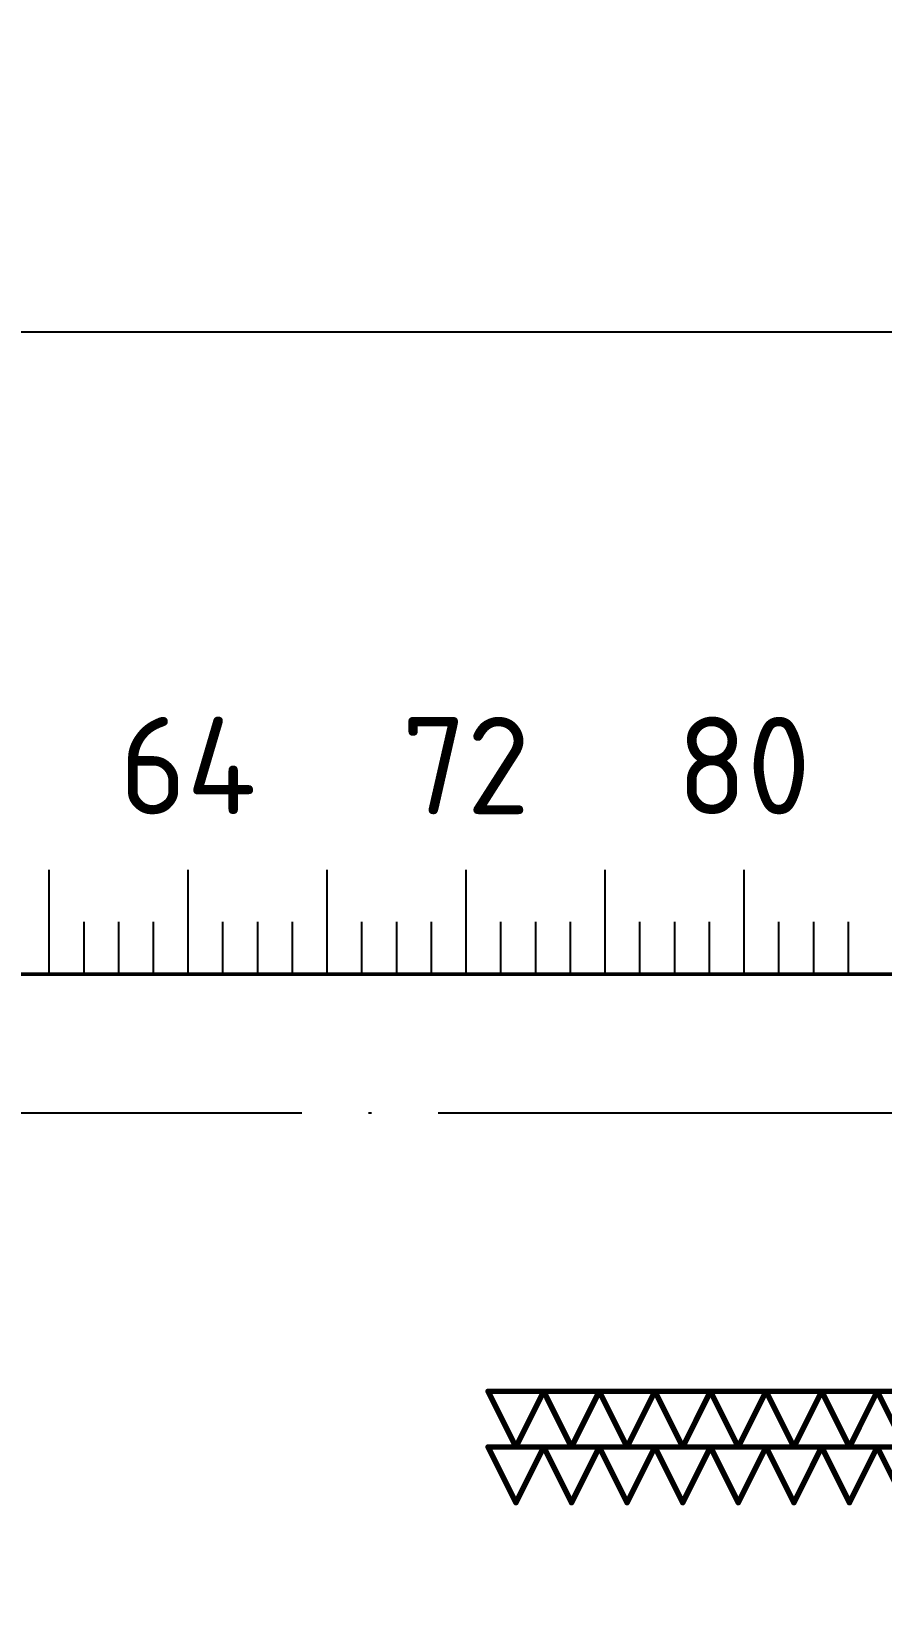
# Model space of a CAD drawing. Header units: millimetres. Extents: x -55 to 2039, y 0 to 512.
# Drawn here: x 168.6 to 199.2, y 322.4 to 379.2 of the extents above; entities that cross this region are included whole.
import ezdxf
from ezdxf import colors
from ezdxf.entities.mleader import LeaderData, LeaderLine
from ezdxf.enums import TextEntityAlignment as Align
from ezdxf.math import Vec2, Vec3

# ---------------------------------------------------------------- set-up
doc = ezdxf.new("R2010")
doc.units = ezdxf.units.MM
doc.linetypes.add('ACAD_ISO04W100', pattern=[30, 24, -3, 0, -3])
doc.linetypes.add('Сплошная', pattern=[0])
for name, color, linetype in [('Drill Drawing', 1, 'Continuous'), ('Виды', 30, 'Continuous'), ('Размеры', 121, 'Continuous')]:
    doc.layers.add(name, color=color, linetype=linetype)
doc.layers.add('текст', color=2, linetype='Continuous', lineweight=30)
doc.styles.add('GOST TYPE B', font='', dxfattribs={"height": 3.5})
doc.styles.get('GOST TYPE B').set_extended_font_data('GOST type B')
doc.dimstyles.new('GOST', dxfattribs={"dimscale": 0, "dimtxt": 3.5, "dimasz": 3.5, "dimexe": 1.25, "dimexo": 0, "dimtad": 1, "dimdec": 3, "dimtxsty": 'GOST TYPE B', "dimcen": 5, "dimadec": 3, "dimazin": 2, "dimtm": 1e-09, "dimtfac": 0.75, "dimtdec": 3, "dimtmove": 1, "dimatfit": 3, "dimfxl": 1, "dimtolj": 1, "dimlwd": 25, "dimlwe": 25, "dimarcsym": 0})

# ---------------------------------------------------------------- blocks, each defined once
blk = doc.blocks.new('Шероховатость')
at = {"lineweight": 50, "transparency": 16777216}
for p, q in [((-32.506, -11.445), (-28.785, -5)), ((-28.785, -5), (-5, -5)), ((-10.278, -11.581), (-7.16, -6.181)), ((-34.366, -8.223), (-32.506, -11.445)), ((-11.836, -8.881), (-10.278, -11.581))]:
    blk.add_line(p, q, dxfattribs=at)
at = {"layer": 'текст', "linetype": 'Continuous', "lineweight": 25, "transparency": 16777216, "insert": (-29.093, -6.142), "char_height": 5, "attachment_point": 1, "style": 'GOST TYPE B'}
blk.add_mtext_dynamic_manual_height_columns('Ra6,3{\\fGOST Type AU|b1|i0|c204|p2;(   )}', width=25.94731, gutter_width=17.5, heights=[0], dxfattribs=at)
blk = doc.blocks.new('_DotSmall')
at = {"color": 0, "linetype": 'ByBlock', "lineweight": 60, "const_width": 0.5}
blk.add_lwpolyline([(-0.0625, 0, 1), (0.0625, 0, 1)], format="xyb", close=True, dxfattribs=at)
blk = doc.blocks.new('*D105')
at = {"layer": 'Defpoints', "color": 0, "linetype": 'Continuous', "lineweight": 50, "transparency": 16777216}
for p in [(374.256, 368.392), (94.256, 345.297), (374.256, 345.297)]:
    blk.add_point(p, dxfattribs=at)
at = {"layer": 'Размеры', "color": 0, "linetype": 'Сплошная', "lineweight": 25, "transparency": 16777216}
for p, q in [((94.256, 356.384), (94.256, 369.642)), ((97.756, 368.392), (370.756, 368.392)), ((94.256, 345.297), (94.256, 349.169))]:
    blk.add_line(p, q, dxfattribs=at)
at = {"layer": 'Размеры', "color": 0, "lineweight": 25, "transparency": 16777216}
for p, q in [((374.256, 356.384), (374.256, 369.642)), ((374.256, 345.297), (374.256, 349.169))]:
    blk.add_line(p, q, dxfattribs=at)
at = {"layer": 'Размеры', "color": 0, "linetype": 'Continuous', "lineweight": 50, "transparency": 16777216}
for points in [[(97.756, 368.975), (97.756, 367.808), (94.256, 368.392)], [(370.756, 368.975), (370.756, 367.808), (374.256, 368.392)]]:
    blk.add_solid(points, dxfattribs=at)
at = {"layer": 'Размеры', "color": 0, "linetype": 'Continuous', "lineweight": 50, "transparency": 16777216, "insert": (234.256, 370.767), "char_height": 3.5, "attachment_point": 5, "style": 'GOST TYPE B'}
blk.add_mtext('\\A1;280h12', dxfattribs=at)
blk = doc.blocks.new('Вид с →')
at = {"linetype": 'Continuous', "lineweight": 25, "transparency": 16777216}
for q in [(28.03, 4.046), (30.858, 4.046)]:
    blk.add_line((29.444, 2.632), q, dxfattribs=at)
blk.add_circle((32.944, 2.632), 3.5, dxfattribs=at)
blk.add_circle((32.944, 2.632), 3.5, dxfattribs=at)
at = {"linetype": 'Continuous', "lineweight": 50, "transparency": 16777216, "style": 'GOST TYPE B'}
blk.add_attdef('ВИД(_:_)', text='', height=7, dxfattribs=at).set_placement((27.226, 3.5), align=Align.MIDDLE_RIGHT)

msp = doc.modelspace()

# ---------------------------------------------------------------- linework, layer by layer
at = {"lineweight": 50}
msp.add_line((94.2556, 345.2965), (374.2556, 345.2965), dxfattribs=at)
at = {"layer": 'Drill Drawing'}
for points in [[(185.0556, 330.2965, 0.2, 0.2, 0), (187.0556, 330.2965, 0.2, 0.2, 0)], [(185.0556, 330.2965, 0.2, 0.2, 0), (186.0556, 328.2965, 0.2, 0.2, 0)], [(186.0556, 328.2965, 0.2, 0.2, 0), (187.0556, 330.2965, 0.2, 0.2, 0)], [(187.0556, 330.2965, 0.2, 0.2, 0), (189.0556, 330.2965, 0.2, 0.2, 0)], [(187.0556, 330.2965, 0.2, 0.2, 0), (188.0556, 328.2965, 0.2, 0.2, 0)], [(188.0556, 328.2965, 0.2, 0.2, 0), (189.0556, 330.2965, 0.2, 0.2, 0)], [(189.0556, 330.2965, 0.2, 0.2, 0), (191.0556, 330.2965, 0.2, 0.2, 0)], [(189.0556, 330.2965, 0.2, 0.2, 0), (190.0556, 328.2965, 0.2, 0.2, 0)], [(190.0556, 328.2965, 0.2, 0.2, 0), (191.0556, 330.2965, 0.2, 0.2, 0)], [(191.0556, 330.2965, 0.2, 0.2, 0), (193.0556, 330.2965, 0.2, 0.2, 0)], [(191.0556, 330.2965, 0.2, 0.2, 0), (192.0556, 328.2965, 0.2, 0.2, 0)], [(192.0556, 328.2965, 0.2, 0.2, 0), (193.0556, 330.2965, 0.2, 0.2, 0)], [(193.0556, 330.2965, 0.2, 0.2, 0), (195.0556, 330.2965, 0.2, 0.2, 0)], [(193.0556, 330.2965, 0.2, 0.2, 0), (194.0556, 328.2965, 0.2, 0.2, 0)], [(194.0556, 328.2965, 0.2, 0.2, 0), (195.0556, 330.2965, 0.2, 0.2, 0)], [(195.0556, 330.2965, 0.2, 0.2, 0), (197.0556, 330.2965, 0.2, 0.2, 0)], [(195.0556, 330.2965, 0.2, 0.2, 0), (196.0556, 328.2965, 0.2, 0.2, 0)], [(196.0556, 328.2965, 0.2, 0.2, 0), (197.0556, 330.2965, 0.2, 0.2, 0)], [(197.0556, 330.2965, 0.2, 0.2, 0), (199.0556, 330.2965, 0.2, 0.2, 0)], [(197.0556, 330.2965, 0.2, 0.2, 0), (198.0556, 328.2965, 0.2, 0.2, 0)], [(198.0556, 328.2965, 0.2, 0.2, 0), (199.0556, 330.2965, 0.2, 0.2, 0)], [(199.0556, 330.2965, 0.2, 0.2, 0), (201.0556, 330.2965, 0.2, 0.2, 0)], [(199.0556, 330.2965, 0.2, 0.2, 0), (200.0556, 328.2965, 0.2, 0.2, 0)], [(185.0556, 328.2965, 0.2, 0.2, 0), (187.0556, 328.2965, 0.2, 0.2, 0)], [(185.0556, 328.2965, 0.2, 0.2, 0), (186.0556, 326.2965, 0.2, 0.2, 0)], [(186.0556, 326.2965, 0.2, 0.2, 0), (187.0556, 328.2965, 0.2, 0.2, 0)], [(187.0556, 328.2965, 0.2, 0.2, 0), (189.0556, 328.2965, 0.2, 0.2, 0)], [(187.0556, 328.2965, 0.2, 0.2, 0), (188.0556, 326.2965, 0.2, 0.2, 0)], [(188.0556, 326.2965, 0.2, 0.2, 0), (189.0556, 328.2965, 0.2, 0.2, 0)], [(189.0556, 328.2965, 0.2, 0.2, 0), (191.0556, 328.2965, 0.2, 0.2, 0)], [(189.0556, 328.2965, 0.2, 0.2, 0), (190.0556, 326.2965, 0.2, 0.2, 0)], [(190.0556, 326.2965, 0.2, 0.2, 0), (191.0556, 328.2965, 0.2, 0.2, 0)], [(191.0556, 328.2965, 0.2, 0.2, 0), (193.0556, 328.2965, 0.2, 0.2, 0)], [(191.0556, 328.2965, 0.2, 0.2, 0), (192.0556, 326.2965, 0.2, 0.2, 0)], [(192.0556, 326.2965, 0.2, 0.2, 0), (193.0556, 328.2965, 0.2, 0.2, 0)], [(193.0556, 328.2965, 0.2, 0.2, 0), (195.0556, 328.2965, 0.2, 0.2, 0)], [(193.0556, 328.2965, 0.2, 0.2, 0), (194.0556, 326.2965, 0.2, 0.2, 0)], [(194.0556, 326.2965, 0.2, 0.2, 0), (195.0556, 328.2965, 0.2, 0.2, 0)], [(195.0556, 328.2965, 0.2, 0.2, 0), (197.0556, 328.2965, 0.2, 0.2, 0)], [(195.0556, 328.2965, 0.2, 0.2, 0), (196.0556, 326.2965, 0.2, 0.2, 0)], [(196.0556, 326.2965, 0.2, 0.2, 0), (197.0556, 328.2965, 0.2, 0.2, 0)], [(197.0556, 328.2965, 0.2, 0.2, 0), (199.0556, 328.2965, 0.2, 0.2, 0)], [(197.0556, 328.2965, 0.2, 0.2, 0), (198.0556, 326.2965, 0.2, 0.2, 0)], [(198.0556, 326.2965, 0.2, 0.2, 0), (199.0556, 328.2965, 0.2, 0.2, 0)], [(199.0556, 328.2965, 0.2, 0.2, 0), (201.0556, 328.2965, 0.2, 0.2, 0)], [(199.0556, 328.2965, 0.2, 0.2, 0), (200.0556, 326.2965, 0.2, 0.2, 0)]]:
    msp.add_lwpolyline(points, format="xyseb", dxfattribs=at)
for points in [[(185.0056, 330.2965, 0.1, 0.1, 1), (185.1056, 330.2965, 0.1, 0.1, 1)], [(185.0056, 330.2965, 0.1, 0.1, 1), (185.1056, 330.2965, 0.1, 0.1, 1)], [(187.0056, 330.2965, 0.1, 0.1, 1), (187.1056, 330.2965, 0.1, 0.1, 1)], [(187.0056, 330.2965, 0.1, 0.1, 1), (187.1056, 330.2965, 0.1, 0.1, 1)], [(187.0056, 330.2965, 0.1, 0.1, 1), (187.1056, 330.2965, 0.1, 0.1, 1)], [(187.0056, 330.2965, 0.1, 0.1, 1), (187.1056, 330.2965, 0.1, 0.1, 1)], [(189.0056, 330.2965, 0.1, 0.1, 1), (189.1056, 330.2965, 0.1, 0.1, 1)], [(189.0056, 330.2965, 0.1, 0.1, 1), (189.1056, 330.2965, 0.1, 0.1, 1)], [(189.0056, 330.2965, 0.1, 0.1, 1), (189.1056, 330.2965, 0.1, 0.1, 1)], [(189.0056, 330.2965, 0.1, 0.1, 1), (189.1056, 330.2965, 0.1, 0.1, 1)], [(191.0056, 330.2965, 0.1, 0.1, 1), (191.1056, 330.2965, 0.1, 0.1, 1)], [(191.0056, 330.2965, 0.1, 0.1, 1), (191.1056, 330.2965, 0.1, 0.1, 1)], [(191.0056, 330.2965, 0.1, 0.1, 1), (191.1056, 330.2965, 0.1, 0.1, 1)], [(191.0056, 330.2965, 0.1, 0.1, 1), (191.1056, 330.2965, 0.1, 0.1, 1)], [(193.0056, 330.2965, 0.1, 0.1, 1), (193.1056, 330.2965, 0.1, 0.1, 1)], [(193.0056, 330.2965, 0.1, 0.1, 1), (193.1056, 330.2965, 0.1, 0.1, 1)], [(193.0056, 330.2965, 0.1, 0.1, 1), (193.1056, 330.2965, 0.1, 0.1, 1)], [(193.0056, 330.2965, 0.1, 0.1, 1), (193.1056, 330.2965, 0.1, 0.1, 1)], [(195.0056, 330.2965, 0.1, 0.1, 1), (195.1056, 330.2965, 0.1, 0.1, 1)], [(195.0056, 330.2965, 0.1, 0.1, 1), (195.1056, 330.2965, 0.1, 0.1, 1)], [(195.0056, 330.2965, 0.1, 0.1, 1), (195.1056, 330.2965, 0.1, 0.1, 1)], [(195.0056, 330.2965, 0.1, 0.1, 1), (195.1056, 330.2965, 0.1, 0.1, 1)], [(197.0056, 330.2965, 0.1, 0.1, 1), (197.1056, 330.2965, 0.1, 0.1, 1)], [(197.0056, 330.2965, 0.1, 0.1, 1), (197.1056, 330.2965, 0.1, 0.1, 1)], [(197.0056, 330.2965, 0.1, 0.1, 1), (197.1056, 330.2965, 0.1, 0.1, 1)], [(197.0056, 330.2965, 0.1, 0.1, 1), (197.1056, 330.2965, 0.1, 0.1, 1)], [(199.0056, 330.2965, 0.1, 0.1, 1), (199.1056, 330.2965, 0.1, 0.1, 1)], [(199.0056, 330.2965, 0.1, 0.1, 1), (199.1056, 330.2965, 0.1, 0.1, 1)], [(199.0056, 330.2965, 0.1, 0.1, 1), (199.1056, 330.2965, 0.1, 0.1, 1)], [(199.0056, 330.2965, 0.1, 0.1, 1), (199.1056, 330.2965, 0.1, 0.1, 1)], [(185.0056, 328.2965, 0.1, 0.1, 1), (185.1056, 328.2965, 0.1, 0.1, 1)], [(185.0056, 328.2965, 0.1, 0.1, 1), (185.1056, 328.2965, 0.1, 0.1, 1)], [(186.0056, 328.2965, 0.1, 0.1, 1), (186.1056, 328.2965, 0.1, 0.1, 1)], [(186.0056, 328.2965, 0.1, 0.1, 1), (186.1056, 328.2965, 0.1, 0.1, 1)], [(187.0056, 328.2965, 0.1, 0.1, 1), (187.1056, 328.2965, 0.1, 0.1, 1)], [(187.0056, 328.2965, 0.1, 0.1, 1), (187.1056, 328.2965, 0.1, 0.1, 1)], [(187.0056, 328.2965, 0.1, 0.1, 1), (187.1056, 328.2965, 0.1, 0.1, 1)], [(187.0056, 328.2965, 0.1, 0.1, 1), (187.1056, 328.2965, 0.1, 0.1, 1)], [(188.0056, 328.2965, 0.1, 0.1, 1), (188.1056, 328.2965, 0.1, 0.1, 1)], [(188.0056, 328.2965, 0.1, 0.1, 1), (188.1056, 328.2965, 0.1, 0.1, 1)], [(189.0056, 328.2965, 0.1, 0.1, 1), (189.1056, 328.2965, 0.1, 0.1, 1)], [(189.0056, 328.2965, 0.1, 0.1, 1), (189.1056, 328.2965, 0.1, 0.1, 1)], [(189.0056, 328.2965, 0.1, 0.1, 1), (189.1056, 328.2965, 0.1, 0.1, 1)], [(189.0056, 328.2965, 0.1, 0.1, 1), (189.1056, 328.2965, 0.1, 0.1, 1)], [(190.0056, 328.2965, 0.1, 0.1, 1), (190.1056, 328.2965, 0.1, 0.1, 1)], [(190.0056, 328.2965, 0.1, 0.1, 1), (190.1056, 328.2965, 0.1, 0.1, 1)], [(191.0056, 328.2965, 0.1, 0.1, 1), (191.1056, 328.2965, 0.1, 0.1, 1)], [(191.0056, 328.2965, 0.1, 0.1, 1), (191.1056, 328.2965, 0.1, 0.1, 1)], [(191.0056, 328.2965, 0.1, 0.1, 1), (191.1056, 328.2965, 0.1, 0.1, 1)], [(191.0056, 328.2965, 0.1, 0.1, 1), (191.1056, 328.2965, 0.1, 0.1, 1)], [(192.0056, 328.2965, 0.1, 0.1, 1), (192.1056, 328.2965, 0.1, 0.1, 1)], [(192.0056, 328.2965, 0.1, 0.1, 1), (192.1056, 328.2965, 0.1, 0.1, 1)], [(193.0056, 328.2965, 0.1, 0.1, 1), (193.1056, 328.2965, 0.1, 0.1, 1)], [(193.0056, 328.2965, 0.1, 0.1, 1), (193.1056, 328.2965, 0.1, 0.1, 1)], [(193.0056, 328.2965, 0.1, 0.1, 1), (193.1056, 328.2965, 0.1, 0.1, 1)], [(193.0056, 328.2965, 0.1, 0.1, 1), (193.1056, 328.2965, 0.1, 0.1, 1)], [(194.0056, 328.2965, 0.1, 0.1, 1), (194.1056, 328.2965, 0.1, 0.1, 1)], [(194.0056, 328.2965, 0.1, 0.1, 1), (194.1056, 328.2965, 0.1, 0.1, 1)], [(195.0056, 328.2965, 0.1, 0.1, 1), (195.1056, 328.2965, 0.1, 0.1, 1)], [(195.0056, 328.2965, 0.1, 0.1, 1), (195.1056, 328.2965, 0.1, 0.1, 1)], [(195.0056, 328.2965, 0.1, 0.1, 1), (195.1056, 328.2965, 0.1, 0.1, 1)], [(195.0056, 328.2965, 0.1, 0.1, 1), (195.1056, 328.2965, 0.1, 0.1, 1)], [(196.0056, 328.2965, 0.1, 0.1, 1), (196.1056, 328.2965, 0.1, 0.1, 1)], [(196.0056, 328.2965, 0.1, 0.1, 1), (196.1056, 328.2965, 0.1, 0.1, 1)], [(197.0056, 328.2965, 0.1, 0.1, 1), (197.1056, 328.2965, 0.1, 0.1, 1)], [(197.0056, 328.2965, 0.1, 0.1, 1), (197.1056, 328.2965, 0.1, 0.1, 1)], [(197.0056, 328.2965, 0.1, 0.1, 1), (197.1056, 328.2965, 0.1, 0.1, 1)], [(197.0056, 328.2965, 0.1, 0.1, 1), (197.1056, 328.2965, 0.1, 0.1, 1)], [(198.0056, 328.2965, 0.1, 0.1, 1), (198.1056, 328.2965, 0.1, 0.1, 1)], [(198.0056, 328.2965, 0.1, 0.1, 1), (198.1056, 328.2965, 0.1, 0.1, 1)], [(199.0056, 328.2965, 0.1, 0.1, 1), (199.1056, 328.2965, 0.1, 0.1, 1)], [(199.0056, 328.2965, 0.1, 0.1, 1), (199.1056, 328.2965, 0.1, 0.1, 1)], [(199.0056, 328.2965, 0.1, 0.1, 1), (199.1056, 328.2965, 0.1, 0.1, 1)], [(199.0056, 328.2965, 0.1, 0.1, 1), (199.1056, 328.2965, 0.1, 0.1, 1)], [(186.0056, 326.2965, 0.1, 0.1, 1), (186.1056, 326.2965, 0.1, 0.1, 1)], [(186.0056, 326.2965, 0.1, 0.1, 1), (186.1056, 326.2965, 0.1, 0.1, 1)], [(188.0056, 326.2965, 0.1, 0.1, 1), (188.1056, 326.2965, 0.1, 0.1, 1)], [(188.0056, 326.2965, 0.1, 0.1, 1), (188.1056, 326.2965, 0.1, 0.1, 1)], [(190.0056, 326.2965, 0.1, 0.1, 1), (190.1056, 326.2965, 0.1, 0.1, 1)], [(190.0056, 326.2965, 0.1, 0.1, 1), (190.1056, 326.2965, 0.1, 0.1, 1)], [(192.0056, 326.2965, 0.1, 0.1, 1), (192.1056, 326.2965, 0.1, 0.1, 1)], [(192.0056, 326.2965, 0.1, 0.1, 1), (192.1056, 326.2965, 0.1, 0.1, 1)], [(194.0056, 326.2965, 0.1, 0.1, 1), (194.1056, 326.2965, 0.1, 0.1, 1)], [(194.0056, 326.2965, 0.1, 0.1, 1), (194.1056, 326.2965, 0.1, 0.1, 1)], [(196.0056, 326.2965, 0.1, 0.1, 1), (196.1056, 326.2965, 0.1, 0.1, 1)], [(196.0056, 326.2965, 0.1, 0.1, 1), (196.1056, 326.2965, 0.1, 0.1, 1)], [(198.0056, 326.2965, 0.1, 0.1, 1), (198.1056, 326.2965, 0.1, 0.1, 1)], [(198.0056, 326.2965, 0.1, 0.1, 1), (198.1056, 326.2965, 0.1, 0.1, 1)]]:
    msp.add_lwpolyline(points, format="xyseb", close=True, dxfattribs=at)
at = {"layer": 'Размеры', "linetype": 'ACAD_ISO04W100', "lineweight": 25, "ltscale": 0.8}
msp.add_line((347.0568, 340.2965), (97.1341, 340.2965), dxfattribs=at)
at = {"layer": 'текст', "lineweight": 25}
for p, q in [((169.2556, 349.0465), (169.2556, 345.2965)), ((174.2556, 349.0465), (174.2556, 345.2965)), ((179.2556, 349.0465), (179.2556, 345.2965)), ((184.2556, 349.0465), (184.2556, 345.2965)), ((189.2556, 349.0465), (189.2556, 345.2965)), ((194.2556, 349.0465), (194.2556, 345.2965)), ((170.5056, 347.1715), (170.5056, 345.2965)), ((171.7556, 347.1715), (171.7556, 345.2965)), ((173.0056, 347.1715), (173.0056, 345.2965)), ((175.5056, 347.1715), (175.5056, 345.2965)), ((176.7556, 347.1715), (176.7556, 345.2965)), ((178.0056, 347.1715), (178.0056, 345.2965)), ((180.5056, 347.1715), (180.5056, 345.2965)), ((181.7556, 347.1715), (181.7556, 345.2965)), ((183.0056, 347.1715), (183.0056, 345.2965)), ((185.5056, 347.1715), (185.5056, 345.2965)), ((186.7556, 347.1715), (186.7556, 345.2965)), ((188.0056, 347.1715), (188.0056, 345.2965)), ((190.5056, 347.1715), (190.5056, 345.2965)), ((191.7556, 347.1715), (191.7556, 345.2965)), ((193.0056, 347.1715), (193.0056, 345.2965)), ((195.5056, 347.1715), (195.5056, 345.2965)), ((196.7556, 347.1715), (196.7556, 345.2965)), ((198.0056, 347.1715), (198.0056, 345.2965))]:
    msp.add_line(p, q, dxfattribs=at)

# ---------------------------------------------------------------- texts
at = {"layer": 'текст', "lineweight": 35, "style": 'GOST TYPE B'}
for s, p in [('64', (174.2556, 354.5437)), ('72', (184.2556, 354.5437)), ('80', (194.2556, 354.5437))]:
    msp.add_text(s, height=3.5, dxfattribs=at).set_placement(p, align=Align.TOP_CENTER)

# ---------------------------------------------------------------- dimensions: what is measured, and where the dimension line sits
at = {"layer": 'Размеры', "linetype": 'Continuous', "lineweight": 50}
dim = msp.add_linear_dim(base=(374.2556, 368.3915), p1=(94.2556, 345.2965), p2=(374.2556, 345.2965), text='<>h12', dimstyle='GOST', override={"dimscale": 1}, dxfattribs=at)
dim.commit()
dim.dimension.update_dxf_attribs({"geometry": '*D105', "text_midpoint": (234.2556, 370.7665)})

# ---------------------------------------------------------------- leaders
at = {"linetype": 'Continuous', "lineweight": 25}
ml = msp.add_multileader_block('Standard', dxfattribs=at)
ml.set_content('Шероховатость', color=256)
ml.set_leader_properties(linetype='Сплошная', lineweight=25)
ml.set_arrow_properties(name='DOTSMALL')
ml.build(insert=Vec2(0, 0))
ml.multileader.update_dxf_attribs({"leader_type": 0, "has_dogleg": 0, "text_left_attachment_type": 6, "text_right_attachment_type": 6, "dogleg_length": 0.3, "arrow_head_size": 1, "block_connection_type": 1})
ctx = ml.context
ctx.base_point, ctx.char_height, ctx.arrow_head_size, ctx.landing_gap_size, ctx.plane_origin = Vec3(608.1585, 432.5126), 3.5, 1, 1, Vec3(608.1585, 432.5126)
ctx.left_attachment, ctx.right_attachment, ctx.attachment_type = 6, 6, 1
notes = []
notes.append((ctx, [(0, (0, 0, 0), (0, 0), (1, 0), 1, [])]))
ctx.block.insert = Vec3(608.1585, 432.5126)
at = {"layer": 'Виды', "linetype": 'Continuous', "lineweight": 25}
ml = msp.add_multileader_block('Standard', dxfattribs=at)
ml.set_content('Вид с →', color=256)
ml.set_attribute('ВИД(_:_)', 'А(2:1)', width=0)
ml.set_leader_properties(linetype='Сплошная', lineweight=25)
ml.set_arrow_properties(name='DOTSMALL')
ml.build(insert=Vec2(0, 0))
ml.multileader.update_dxf_attribs({"leader_type": 0, "has_dogleg": 0, "text_left_attachment_type": 6, "text_right_attachment_type": 6, "dogleg_length": 0.3, "arrow_head_size": 1, "block_connection_type": 1})
ctx = ml.context
ctx.base_point, ctx.char_height, ctx.arrow_head_size, ctx.landing_gap_size, ctx.plane_origin = Vec3(1329.0713, 395.8731), 3.5, 1, 1, Vec3(1329.0713, 395.8731)
ctx.left_attachment, ctx.right_attachment, ctx.attachment_type = 6, 6, 1
notes.append((ctx, [(0, (0, 0, 0), (0, 0), (1, 0), 1, [])]))
ctx.block.insert = Vec3(1329.0713, 395.8731)
for ctx, leaders in notes:
    for number, flags, end, landing, length, lines in leaders:
        leader = LeaderData()
        leader.index, (leader.has_last_leader_line, leader.has_dogleg_vector, leader.attachment_direction) = number, flags
        leader.last_leader_point, leader.dogleg_vector, leader.dogleg_length = Vec3(end), Vec3(landing), length
        for number, points, colour, breaks in lines:
            line = LeaderLine()
            line.index, line.vertices, line.color, line.breaks = number, Vec3.list(points), colors.encode_raw_color(colour), breaks
            leader.lines.append(line)
        ctx.leaders.append(leader)

doc.saveas('drawing.dxf')
